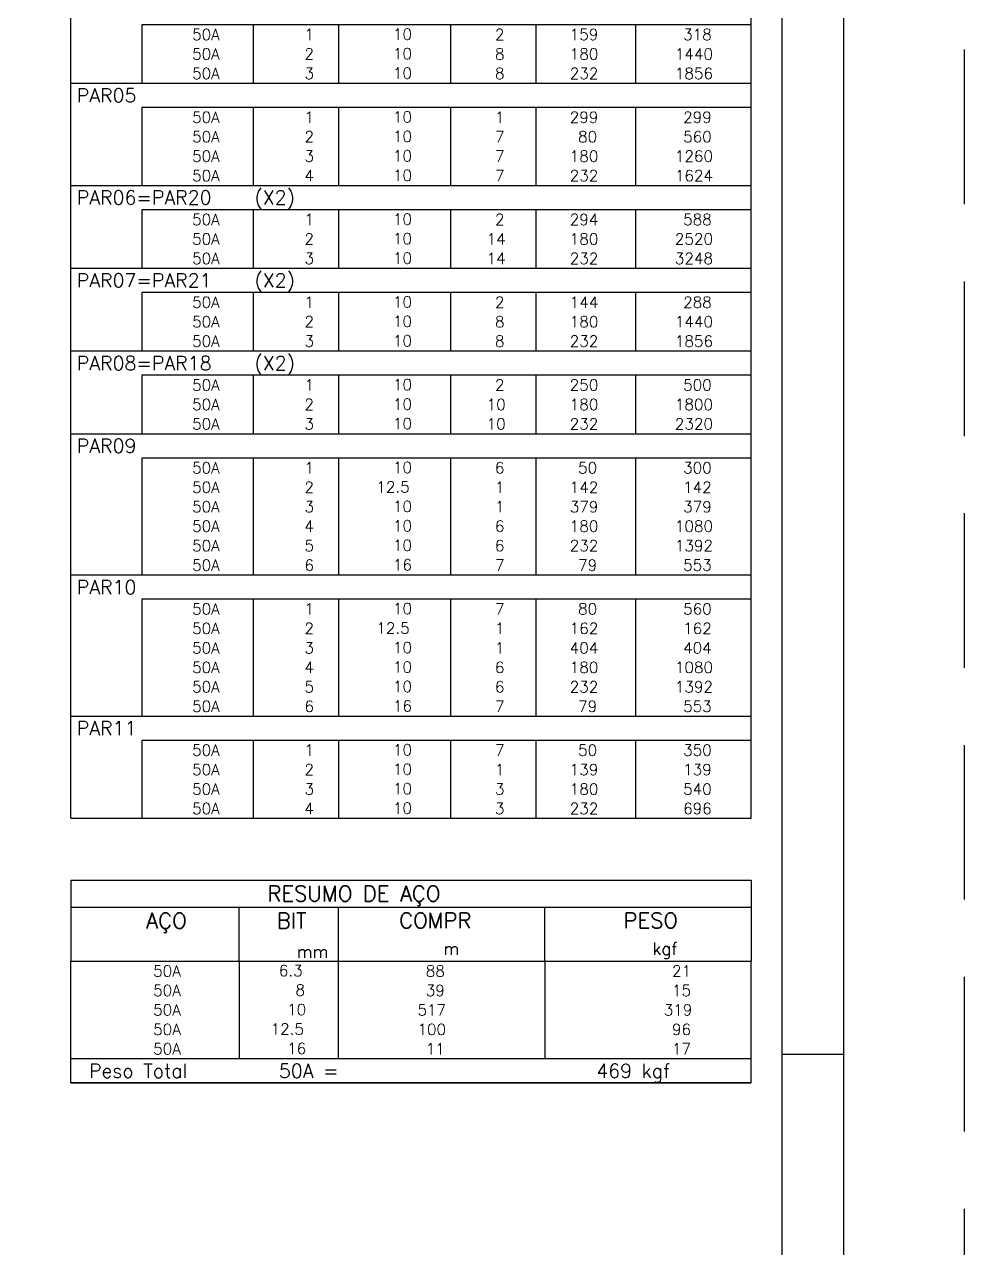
# Model space of a CAD drawing. Extents: x -1.9 to 86, y -1.6 to 60.9.
# Drawn here: x 70.85 to 86.05, y 26.55 to 46.35 of the extents above; entities that cross this region are included whole.
import ezdxf

# ---------------------------------------------------------------- set-up
doc = ezdxf.new("R2010")
doc.units = 0
doc.header["$MEASUREMENT"] = 0
doc.linetypes.add('HIDDEN', pattern=[0.375, 0.25, -0.125])
doc.layers.get('0').update_dxf_attribs({"linetype": 'CONTINUOUS'})
doc.layers.get('Defpoints').update_dxf_attribs({"linetype": 'CONTINUOUS'})
doc.layers.add('ARQ_FOLHA', color=7, linetype='CONTINUOUS')
doc.layers.add('PENA_02', color=2, linetype='CONTINUOUS')
doc.styles.get("Standard").update_dxf_attribs({"font": 'ROMANS.SHX'})

# ---------------------------------------------------------------- blocks, each defined once
blk = doc.blocks.new('FOLHA A1 - 841 X 594')
at = {"layer": 'ARQ_FOLHA', "color": 1}
blk.add_line((-10, 297), (0, 297), dxfattribs=at)
for points in [[(-841, 0), (0, 0), (0, 594), (-841, 594)], [(-816, 10), (-10, 10), (-10, 584), (-816, 584)]]:
    blk.add_lwpolyline(points, close=True, dxfattribs=at)
at = {"layer": 'Defpoints', "color": 8, "linetype": 'HIDDEN', "ltscale": 100}
blk.add_lwpolyline([(-860.5, 609.5), (-860.5, -15.5), (19.5, -15.5), (19.5, 609.5)], close=True, dxfattribs=at)
blk = doc.blocks.new('*U24')
blk.add_blockref('FOLHA A1 - 841 X 594', (0, 0))

msp = doc.modelspace()

# ---------------------------------------------------------------- linework, layer by layer
at = {"layer": 'PENA_02', "linetype": 'Continuous'}
for p, q in [((71.6, 46.347508), (71.6, 46.741258)), ((82.6, 46.347508), (82.6, 46.741258)), ((71.6, 46.032508), (71.6, 46.347508)), ((82.6, 46.347508), (72.75, 46.347508)), ((72.75, 46.347508), (72.75, 46.032508)), ((74.55, 46.347508), (74.55, 46.032508)), ((75.93, 46.347508), (75.93, 46.032508)), ((77.74, 46.347508), (77.74, 46.032508)), ((79.12, 46.347508), (79.12, 46.032508)), ((80.73, 46.347508), (80.73, 46.032508)), ((82.6, 46.032508), (82.6, 46.347508)), ((71.6, 45.717508), (71.6, 46.032508)), ((72.75, 46.032508), (72.75, 45.717508)), ((74.55, 46.032508), (74.55, 45.717508)), ((75.93, 46.032508), (75.93, 45.717508)), ((77.74, 46.032508), (77.74, 45.717508)), ((79.12, 46.032508), (79.12, 45.717508)), ((80.73, 46.032508), (80.73, 45.717508)), ((82.6, 45.717508), (82.6, 46.032508)), ((71.6, 45.402508), (71.6, 45.717508)), ((72.75, 45.717508), (72.75, 45.402508)), ((74.55, 45.717508), (74.55, 45.402508)), ((75.93, 45.717508), (75.93, 45.402508)), ((77.74, 45.717508), (77.74, 45.402508)), ((79.12, 45.717508), (79.12, 45.402508)), ((80.73, 45.717508), (80.73, 45.402508)), ((82.6, 45.402508), (82.6, 45.717508)), ((71.6, 45.008758), (71.6, 45.402508)), ((71.6, 45.402508), (82.6, 45.402508)), ((82.6, 45.008758), (82.6, 45.402508)), ((71.6, 44.693758), (71.6, 45.008758)), ((82.6, 45.008758), (72.75, 45.008758)), ((72.75, 45.008758), (72.75, 44.693758)), ((74.55, 45.008758), (74.55, 44.693758)), ((75.93, 45.008758), (75.93, 44.693758)), ((77.74, 45.008758), (77.74, 44.693758)), ((79.12, 45.008758), (79.12, 44.693758)), ((80.73, 45.008758), (80.73, 44.693758)), ((82.6, 44.693758), (82.6, 45.008758)), ((71.6, 44.378758), (71.6, 44.693758)), ((72.75, 44.693758), (72.75, 44.378758)), ((74.55, 44.693758), (74.55, 44.378758)), ((75.93, 44.693758), (75.93, 44.378758)), ((77.74, 44.693758), (77.74, 44.378758)), ((79.12, 44.693758), (79.12, 44.378758)), ((80.73, 44.693758), (80.73, 44.378758)), ((82.6, 44.378758), (82.6, 44.693758)), ((71.6, 44.063758), (71.6, 44.378758)), ((72.75, 44.378758), (72.75, 44.063758)), ((74.55, 44.378758), (74.55, 44.063758)), ((75.93, 44.378758), (75.93, 44.063758)), ((77.74, 44.378758), (77.74, 44.063758)), ((79.12, 44.378758), (79.12, 44.063758)), ((80.73, 44.378758), (80.73, 44.063758)), ((82.6, 44.063758), (82.6, 44.378758)), ((71.6, 43.748758), (71.6, 44.063758)), ((72.75, 44.063758), (72.75, 43.748758)), ((74.55, 44.063758), (74.55, 43.748758)), ((75.93, 44.063758), (75.93, 43.748758)), ((77.74, 44.063758), (77.74, 43.748758)), ((79.12, 44.063758), (79.12, 43.748758)), ((80.73, 44.063758), (80.73, 43.748758)), ((82.6, 43.748758), (82.6, 44.063758)), ((71.6, 43.355008), (71.6, 43.748758)), ((71.6, 43.748758), (82.6, 43.748758)), ((82.6, 43.355008), (82.6, 43.748758)), ((71.6, 43.040008), (71.6, 43.355008)), ((82.6, 43.355008), (72.75, 43.355008)), ((72.75, 43.355008), (72.75, 43.040008)), ((74.55, 43.355008), (74.55, 43.040008)), ((75.93, 43.355008), (75.93, 43.040008)), ((77.74, 43.355008), (77.74, 43.040008)), ((79.12, 43.355008), (79.12, 43.040008)), ((80.73, 43.355008), (80.73, 43.040008)), ((82.6, 43.040008), (82.6, 43.355008)), ((71.6, 42.725009), (71.6, 43.040008)), ((72.75, 43.040008), (72.75, 42.725009)), ((74.55, 43.040008), (74.55, 42.725009)), ((75.93, 43.040008), (75.93, 42.725009)), ((77.74, 43.040008), (77.74, 42.725009)), ((79.12, 43.040008), (79.12, 42.725009)), ((80.73, 43.040008), (80.73, 42.725009)), ((82.6, 42.725009), (82.6, 43.040008)), ((71.6, 42.410009), (71.6, 42.725009)), ((72.75, 42.725009), (72.75, 42.410009)), ((74.55, 42.725009), (74.55, 42.410009)), ((75.93, 42.725009), (75.93, 42.410009)), ((77.74, 42.725009), (77.74, 42.410009)), ((79.12, 42.725009), (79.12, 42.410009)), ((80.73, 42.725009), (80.73, 42.410009)), ((82.6, 42.410009), (82.6, 42.725009)), ((71.6, 42.016259), (71.6, 42.410009)), ((71.6, 42.410009), (82.6, 42.410009)), ((82.6, 42.016259), (82.6, 42.410009)), ((71.6, 41.701259), (71.6, 42.016259)), ((82.6, 42.016259), (72.75, 42.016259)), ((72.75, 42.016259), (72.75, 41.701259)), ((74.55, 42.016259), (74.55, 41.701259)), ((75.93, 42.016259), (75.93, 41.701259)), ((77.74, 42.016259), (77.74, 41.701259)), ((79.12, 42.016259), (79.12, 41.701259)), ((80.73, 42.016259), (80.73, 41.701259)), ((82.6, 41.701259), (82.6, 42.016259)), ((71.6, 41.386259), (71.6, 41.701259)), ((72.75, 41.701259), (72.75, 41.386259)), ((74.55, 41.701259), (74.55, 41.386259)), ((75.93, 41.701259), (75.93, 41.386259)), ((77.74, 41.701259), (77.74, 41.386259)), ((79.12, 41.701259), (79.12, 41.386259)), ((80.73, 41.701259), (80.73, 41.386259)), ((82.6, 41.386259), (82.6, 41.701259)), ((71.6, 41.071259), (71.6, 41.386259)), ((72.75, 41.386259), (72.75, 41.071259)), ((74.55, 41.386259), (74.55, 41.071259)), ((75.93, 41.386259), (75.93, 41.071259)), ((77.74, 41.386259), (77.74, 41.071259)), ((79.12, 41.386259), (79.12, 41.071259)), ((80.73, 41.386259), (80.73, 41.071259)), ((82.6, 41.071259), (82.6, 41.386259)), ((71.6, 40.677509), (71.6, 41.071259)), ((71.6, 41.071259), (82.6, 41.071259)), ((82.6, 40.677509), (82.6, 41.071259)), ((71.6, 40.362509), (71.6, 40.677509)), ((82.6, 40.677509), (72.75, 40.677509)), ((72.75, 40.677509), (72.75, 40.362509)), ((74.55, 40.677509), (74.55, 40.362509)), ((75.93, 40.677509), (75.93, 40.362509)), ((77.74, 40.677509), (77.74, 40.362509)), ((79.12, 40.677509), (79.12, 40.362509)), ((80.73, 40.677509), (80.73, 40.362509)), ((82.6, 40.362509), (82.6, 40.677509)), ((71.6, 40.047509), (71.6, 40.362509)), ((72.75, 40.362509), (72.75, 40.047509)), ((74.55, 40.362509), (74.55, 40.047509)), ((75.93, 40.362509), (75.93, 40.047509)), ((77.74, 40.362509), (77.74, 40.047509)), ((79.12, 40.362509), (79.12, 40.047509)), ((80.73, 40.362509), (80.73, 40.047509)), ((82.6, 40.047509), (82.6, 40.362509)), ((71.6, 39.732509), (71.6, 40.047509)), ((72.75, 40.047509), (72.75, 39.732509)), ((74.55, 40.047509), (74.55, 39.732509)), ((75.93, 40.047509), (75.93, 39.732509)), ((77.74, 40.047509), (77.74, 39.732509)), ((79.12, 40.047509), (79.12, 39.732509)), ((80.73, 40.047509), (80.73, 39.732509)), ((82.6, 39.732509), (82.6, 40.047509)), ((71.6, 39.338759), (71.6, 39.732509)), ((71.6, 39.732509), (82.6, 39.732509)), ((82.6, 39.338759), (82.6, 39.732509)), ((71.6, 39.023759), (71.6, 39.338759)), ((82.6, 39.338759), (72.75, 39.338759)), ((72.75, 39.338759), (72.75, 39.023759)), ((74.55, 39.338759), (74.55, 39.023759)), ((75.93, 39.338759), (75.93, 39.023759)), ((77.74, 39.338759), (77.74, 39.023759)), ((79.12, 39.338759), (79.12, 39.023759)), ((80.73, 39.338759), (80.73, 39.023759)), ((82.6, 39.023759), (82.6, 39.338759)), ((71.6, 38.708759), (71.6, 39.023759)), ((72.75, 39.023759), (72.75, 38.708759)), ((74.55, 39.023759), (74.55, 38.708759)), ((75.93, 39.023759), (75.93, 38.708759)), ((77.74, 39.023759), (77.74, 38.708759)), ((79.12, 39.023759), (79.12, 38.708759)), ((80.73, 39.023759), (80.73, 38.708759)), ((82.6, 38.708759), (82.6, 39.023759)), ((71.6, 38.393759), (71.6, 38.708759)), ((72.75, 38.708759), (72.75, 38.393759)), ((74.55, 38.708759), (74.55, 38.393759)), ((75.93, 38.708759), (75.93, 38.393759)), ((77.74, 38.708759), (77.74, 38.393759)), ((79.12, 38.708759), (79.12, 38.393759)), ((80.73, 38.708759), (80.73, 38.393759)), ((82.6, 38.393759), (82.6, 38.708759)), ((71.6, 38.07876), (71.6, 38.393759)), ((72.75, 38.393759), (72.75, 38.07876)), ((74.55, 38.393759), (74.55, 38.07876)), ((75.93, 38.393759), (75.93, 38.07876)), ((77.74, 38.393759), (77.74, 38.07876)), ((79.12, 38.393759), (79.12, 38.07876)), ((80.73, 38.393759), (80.73, 38.07876)), ((82.6, 38.07876), (82.6, 38.393759)), ((71.6, 37.76376), (71.6, 38.07876)), ((72.75, 38.07876), (72.75, 37.76376)), ((74.55, 38.07876), (74.55, 37.76376)), ((75.93, 38.07876), (75.93, 37.76376)), ((77.74, 38.07876), (77.74, 37.76376)), ((79.12, 38.07876), (79.12, 37.76376)), ((80.73, 38.07876), (80.73, 37.76376)), ((82.6, 37.76376), (82.6, 38.07876)), ((71.6, 37.44876), (71.6, 37.76376)), ((72.75, 37.76376), (72.75, 37.44876)), ((74.55, 37.76376), (74.55, 37.44876)), ((75.93, 37.76376), (75.93, 37.44876)), ((77.74, 37.76376), (77.74, 37.44876)), ((79.12, 37.76376), (79.12, 37.44876)), ((80.73, 37.76376), (80.73, 37.44876)), ((82.6, 37.44876), (82.6, 37.76376)), ((71.6, 37.05501), (71.6, 37.44876)), ((71.6, 37.44876), (82.6, 37.44876)), ((82.6, 37.05501), (82.6, 37.44876)), ((71.6, 36.74001), (71.6, 37.05501)), ((82.6, 37.05501), (72.75, 37.05501)), ((72.75, 37.05501), (72.75, 36.74001)), ((74.55, 37.05501), (74.55, 36.74001)), ((75.93, 37.05501), (75.93, 36.74001)), ((77.74, 37.05501), (77.74, 36.74001)), ((79.12, 37.05501), (79.12, 36.74001)), ((80.73, 37.05501), (80.73, 36.74001)), ((82.6, 36.74001), (82.6, 37.05501)), ((71.6, 36.42501), (71.6, 36.74001)), ((72.75, 36.74001), (72.75, 36.42501)), ((74.55, 36.74001), (74.55, 36.42501)), ((75.93, 36.74001), (75.93, 36.42501)), ((77.74, 36.74001), (77.74, 36.42501)), ((79.12, 36.74001), (79.12, 36.42501)), ((80.73, 36.74001), (80.73, 36.42501)), ((82.6, 36.42501), (82.6, 36.74001)), ((71.6, 36.11001), (71.6, 36.42501)), ((72.75, 36.42501), (72.75, 36.11001)), ((74.55, 36.42501), (74.55, 36.11001)), ((75.93, 36.42501), (75.93, 36.11001)), ((77.74, 36.42501), (77.74, 36.11001)), ((79.12, 36.42501), (79.12, 36.11001)), ((80.73, 36.42501), (80.73, 36.11001)), ((82.6, 36.11001), (82.6, 36.42501)), ((71.6, 35.79501), (71.6, 36.11001)), ((72.75, 36.11001), (72.75, 35.79501)), ((74.55, 36.11001), (74.55, 35.79501)), ((75.93, 36.11001), (75.93, 35.79501)), ((77.74, 36.11001), (77.74, 35.79501)), ((79.12, 36.11001), (79.12, 35.79501)), ((80.73, 36.11001), (80.73, 35.79501)), ((82.6, 35.79501), (82.6, 36.11001)), ((71.6, 35.48001), (71.6, 35.79501)), ((72.75, 35.79501), (72.75, 35.48001)), ((74.55, 35.79501), (74.55, 35.48001)), ((75.93, 35.79501), (75.93, 35.48001)), ((77.74, 35.79501), (77.74, 35.48001)), ((79.12, 35.79501), (79.12, 35.48001)), ((80.73, 35.79501), (80.73, 35.48001)), ((82.6, 35.48001), (82.6, 35.79501)), ((71.6, 35.16501), (71.6, 35.48001)), ((72.75, 35.48001), (72.75, 35.16501)), ((74.55, 35.48001), (74.55, 35.16501)), ((75.93, 35.48001), (75.93, 35.16501)), ((77.74, 35.48001), (77.74, 35.16501)), ((79.12, 35.48001), (79.12, 35.16501)), ((80.73, 35.48001), (80.73, 35.16501)), ((82.6, 35.16501), (82.6, 35.48001)), ((71.6, 34.77126), (71.6, 35.16501)), ((71.6, 35.16501), (82.6, 35.16501)), ((82.6, 34.77126), (82.6, 35.16501)), ((71.6, 34.45626), (71.6, 34.77126)), ((82.6, 34.77126), (72.75, 34.77126)), ((72.75, 34.77126), (72.75, 34.45626)), ((74.55, 34.77126), (74.55, 34.45626)), ((75.93, 34.77126), (75.93, 34.45626)), ((77.74, 34.77126), (77.74, 34.45626)), ((79.12, 34.77126), (79.12, 34.45626)), ((80.73, 34.77126), (80.73, 34.45626)), ((82.6, 34.45626), (82.6, 34.77126)), ((71.6, 34.14126), (71.6, 34.45626)), ((72.75, 34.45626), (72.75, 34.14126)), ((74.55, 34.45626), (74.55, 34.14126)), ((75.93, 34.45626), (75.93, 34.14126)), ((77.74, 34.45626), (77.74, 34.14126)), ((79.12, 34.45626), (79.12, 34.14126)), ((80.73, 34.45626), (80.73, 34.14126)), ((82.6, 34.14126), (82.6, 34.45626)), ((71.6, 33.826261), (71.6, 34.14126)), ((72.75, 34.14126), (72.75, 33.826261)), ((74.55, 34.14126), (74.55, 33.826261)), ((75.93, 34.14126), (75.93, 33.826261)), ((77.74, 34.14126), (77.74, 33.826261)), ((79.12, 34.14126), (79.12, 33.826261)), ((80.73, 34.14126), (80.73, 33.826261)), ((82.6, 33.826261), (82.6, 34.14126)), ((71.6, 33.511261), (71.6, 33.826261)), ((72.75, 33.826261), (72.75, 33.511261)), ((74.55, 33.826261), (74.55, 33.511261)), ((75.93, 33.826261), (75.93, 33.511261)), ((77.74, 33.826261), (77.74, 33.511261)), ((79.12, 33.826261), (79.12, 33.511261)), ((80.73, 33.826261), (80.73, 33.511261)), ((82.6, 33.511261), (82.6, 33.826261)), ((71.6, 33.511261), (82.6, 33.511261)), ((71.6, 32.511261), (71.6, 31.198761)), ((71.6, 32.511261), (82.6, 32.511261)), ((82.6, 32.511261), (82.6, 31.198761)), ((71.6, 32.073761), (82.6, 32.073761)), ((74.32, 31.198761), (74.32, 32.073761)), ((75.93, 31.198761), (75.93, 32.073761)), ((79.265, 31.198761), (79.265, 32.073761)), ((71.6, 31.198761), (82.6, 31.198761)), ((71.6, 30.88376), (71.6, 31.198761)), ((74.32, 31.198761), (74.32, 30.883761)), ((75.93, 30.88376), (75.93, 31.198761)), ((79.265, 31.198761), (79.265, 30.88376)), ((82.6, 30.88376), (82.6, 31.198761)), ((71.6, 30.56876), (71.6, 30.88376)), ((74.32, 30.88376), (74.32, 30.56876)), ((75.93, 30.56876), (75.93, 30.88376)), ((79.265, 30.88376), (79.265, 30.56876)), ((82.6, 30.56876), (82.6, 30.88376)), ((71.6, 30.25376), (71.6, 30.56876)), ((74.32, 30.56876), (74.32, 30.25376)), ((75.93, 30.25376), (75.93, 30.56876)), ((79.265, 30.56876), (79.265, 30.25376)), ((82.6, 30.25376), (82.6, 30.56876)), ((71.6, 29.938759), (71.6, 30.25376)), ((74.32, 30.25376), (74.32, 29.93876)), ((75.93, 29.938759), (75.93, 30.25376)), ((79.265, 30.25376), (79.265, 29.938759)), ((82.6, 29.938759), (82.6, 30.25376)), ((71.6, 29.623759), (71.6, 29.938759)), ((74.32, 29.938759), (74.32, 29.623759)), ((75.93, 29.623759), (75.93, 29.938759)), ((79.265, 29.938759), (79.265, 29.623759)), ((82.6, 29.623759), (82.6, 29.938759)), ((71.6, 29.623759), (82.6, 29.623759)), ((71.6, 29.230009), (71.6, 29.623759)), ((71.6, 29.623759), (82.6, 29.623759)), ((82.6, 29.230009), (82.6, 29.623759)), ((82.6, 29.230009), (71.6, 29.230009)), ((71.6, 29.230009), (82.6, 29.230009))]:
    msp.add_line(p, q, dxfattribs=at)

# ---------------------------------------------------------------- block references
at = {"xscale": 0.09999999999999938, "yscale": 0.09999999999999938, "zscale": 0.09999999999999938}
msp.add_blockref('*U24', (84.1, -0.004999), dxfattribs=at)

# ---------------------------------------------------------------- texts
at = {"layer": 'PENA_02', "linetype": 'Continuous'}
for s, height, p in [('     50A', 0.18, (72.889661, 46.100008)), ('  1', 0.18, (75.13, 46.100008)), ('     10', 0.18, (76.136543, 46.105447)), ('    2', 0.18, (77.92, 46.100008)), ('    159', 0.18, (79.13, 46.100008)), ('    318', 0.18, (80.963622, 46.100008)), ('     50A', 0.18, (72.889661, 45.785008)), ('  2', 0.18, (75.13, 45.785008)), ('     10', 0.18, (76.136543, 45.790447)), ('    8', 0.18, (77.92, 45.785008)), ('    180', 0.18, (79.13, 45.785008)), ('   1440', 0.18, (80.963622, 45.785008)), ('     50A', 0.18, (72.889661, 45.470008)), ('  3', 0.18, (75.13, 45.470008)), ('     10', 0.18, (76.136543, 45.475447)), ('    8', 0.18, (77.92, 45.470008)), ('    232', 0.18, (79.13, 45.470008)), ('   1856', 0.18, (80.963622, 45.470008)), ('PAR05', 0.225, (71.695798, 45.093133)), ('     50A', 0.18, (72.889661, 44.761258)), ('  1', 0.18, (75.13, 44.761258)), ('     10', 0.18, (76.136543, 44.766697)), ('    1', 0.18, (77.92, 44.761258)), ('    299', 0.18, (79.13, 44.761258)), ('    299', 0.18, (80.963622, 44.761258)), ('     50A', 0.18, (72.889661, 44.446258)), ('  2', 0.18, (75.13, 44.446258)), ('     10', 0.18, (76.136543, 44.451698)), ('    7', 0.18, (77.92, 44.446258)), ('     80', 0.18, (79.13, 44.446258)), ('    560', 0.18, (80.963622, 44.446258)), ('     50A', 0.18, (72.889661, 44.131258)), ('  3', 0.18, (75.13, 44.131258)), ('     10', 0.18, (76.136543, 44.136698)), ('    7', 0.18, (77.92, 44.131258)), ('    180', 0.18, (79.13, 44.131258)), ('   1260', 0.18, (80.963622, 44.131258)), ('     50A', 0.18, (72.889661, 43.816258)), ('  4', 0.18, (75.13, 43.816258)), ('     10', 0.18, (76.136543, 43.821698)), ('    7', 0.18, (77.92, 43.816258)), ('    232', 0.18, (79.13, 43.816258)), ('   1624', 0.18, (80.963622, 43.816258)), ('PAR06=PAR20   (X2)', 0.225, (71.695798, 43.439383)), ('     50A', 0.18, (72.889661, 43.107508)), ('  1', 0.18, (75.13, 43.107508)), ('     10', 0.18, (76.136543, 43.112948)), ('    2', 0.18, (77.92, 43.107508)), ('    294', 0.18, (79.13, 43.107508)), ('    588', 0.18, (80.963622, 43.107508)), ('     50A', 0.18, (72.889661, 42.792508)), ('  2', 0.18, (75.13, 42.792508)), ('     10', 0.18, (76.136543, 42.797948)), ('   14', 0.18, (77.92, 42.792508)), ('    180', 0.18, (79.13, 42.792508)), ('   2520', 0.18, (80.963622, 42.792508)), ('     50A', 0.18, (72.889661, 42.477508)), ('  3', 0.18, (75.13, 42.477508)), ('     10', 0.18, (76.136543, 42.482948)), ('   14', 0.18, (77.92, 42.477508)), ('    232', 0.18, (79.13, 42.477508)), ('   3248', 0.18, (80.963622, 42.477508)), ('PAR07=PAR21   (X2)', 0.225, (71.695798, 42.100634)), ('     50A', 0.18, (72.889661, 41.768759)), ('  1', 0.18, (75.13, 41.768759)), ('     10', 0.18, (76.136543, 41.774198)), ('    2', 0.18, (77.92, 41.768759)), ('    144', 0.18, (79.13, 41.768759)), ('    288', 0.18, (80.963622, 41.768759)), ('     50A', 0.18, (72.889661, 41.453759)), ('  2', 0.18, (75.13, 41.453759)), ('     10', 0.18, (76.136543, 41.459198)), ('    8', 0.18, (77.92, 41.453759)), ('    180', 0.18, (79.13, 41.453759)), ('   1440', 0.18, (80.963622, 41.453759)), ('     50A', 0.18, (72.889661, 41.138759)), ('  3', 0.18, (75.13, 41.138759)), ('     10', 0.18, (76.136543, 41.144198)), ('    8', 0.18, (77.92, 41.138759)), ('    232', 0.18, (79.13, 41.138759)), ('   1856', 0.18, (80.963622, 41.138759)), ('PAR08=PAR18   (X2)', 0.225, (71.695798, 40.761884)), ('     50A', 0.18, (72.889661, 40.430009)), ('  1', 0.18, (75.13, 40.430009)), ('     10', 0.18, (76.136543, 40.435448)), ('    2', 0.18, (77.92, 40.430009)), ('    250', 0.18, (79.13, 40.430009)), ('    500', 0.18, (80.963622, 40.430009)), ('     50A', 0.18, (72.889661, 40.115009)), ('  2', 0.18, (75.13, 40.115009)), ('     10', 0.18, (76.136543, 40.120448)), ('   10', 0.18, (77.92, 40.115009)), ('    180', 0.18, (79.13, 40.115009)), ('   1800', 0.18, (80.963622, 40.115009)), ('     50A', 0.18, (72.889661, 39.800009)), ('  3', 0.18, (75.13, 39.800009)), ('     10', 0.18, (76.136543, 39.805449)), ('   10', 0.18, (77.92, 39.800009)), ('    232', 0.18, (79.13, 39.800009)), ('   2320', 0.18, (80.963622, 39.800009)), ('PAR09', 0.225, (71.695798, 39.423134)), ('     50A', 0.18, (72.889661, 39.091259)), ('  1', 0.18, (75.13, 39.091259)), ('     10', 0.18, (76.136543, 39.096699)), ('    6', 0.18, (77.92, 39.091259)), ('     50', 0.18, (79.13, 39.091259)), ('    300', 0.18, (80.963622, 39.091259)), ('     50A', 0.18, (72.889661, 38.776259)), ('  2', 0.18, (75.13, 38.776259)), ('   12.5', 0.18, (76.136543, 38.781699)), ('    1', 0.18, (77.92, 38.776259)), ('    142', 0.18, (79.13, 38.776259)), ('    142', 0.18, (80.963622, 38.776259)), ('     50A', 0.18, (72.889661, 38.461259)), ('  3', 0.18, (75.13, 38.461259)), ('     10', 0.18, (76.136543, 38.466699)), ('    1', 0.18, (77.92, 38.461259)), ('    379', 0.18, (79.13, 38.461259)), ('    379', 0.18, (80.963622, 38.461259)), ('     50A', 0.18, (72.889661, 38.146259)), ('  4', 0.18, (75.13, 38.146259)), ('     10', 0.18, (76.136543, 38.151699)), ('    6', 0.18, (77.92, 38.146259)), ('    180', 0.18, (79.13, 38.146259)), ('   1080', 0.18, (80.963622, 38.146259)), ('     50A', 0.18, (72.889661, 37.831259)), ('  5', 0.18, (75.13, 37.831259)), ('     10', 0.18, (76.136543, 37.836699)), ('    6', 0.18, (77.92, 37.831259)), ('    232', 0.18, (79.13, 37.831259)), ('   1392', 0.18, (80.963622, 37.831259)), ('     50A', 0.18, (72.889661, 37.51626)), ('  6', 0.18, (75.13, 37.51626)), ('     16', 0.18, (76.136543, 37.521699)), ('    7', 0.18, (77.92, 37.51626)), ('     79', 0.18, (79.13, 37.51626)), ('    553', 0.18, (80.963622, 37.51626)), ('PAR10', 0.225, (71.695798, 37.139385)), ('     50A', 0.18, (72.889661, 36.80751)), ('  1', 0.18, (75.13, 36.80751)), ('     10', 0.18, (76.136543, 36.812949)), ('    7', 0.18, (77.92, 36.80751)), ('     80', 0.18, (79.13, 36.80751)), ('    560', 0.18, (80.963622, 36.80751)), ('     50A', 0.18, (72.889661, 36.49251)), ('  2', 0.18, (75.13, 36.49251)), ('   12.5', 0.18, (76.136543, 36.497949)), ('    1', 0.18, (77.92, 36.49251)), ('    162', 0.18, (79.13, 36.49251)), ('    162', 0.18, (80.963622, 36.49251)), ('     50A', 0.18, (72.889661, 36.17751)), ('  3', 0.18, (75.13, 36.17751)), ('     10', 0.18, (76.136543, 36.182949)), ('    1', 0.18, (77.92, 36.17751)), ('    404', 0.18, (79.13, 36.17751)), ('    404', 0.18, (80.963622, 36.17751)), ('     50A', 0.18, (72.889661, 35.86251)), ('  4', 0.18, (75.13, 35.86251)), ('     10', 0.18, (76.136543, 35.867949)), ('    6', 0.18, (77.92, 35.86251)), ('    180', 0.18, (79.13, 35.86251)), ('   1080', 0.18, (80.963622, 35.86251)), ('     50A', 0.18, (72.889661, 35.54751)), ('  5', 0.18, (75.13, 35.54751)), ('     10', 0.18, (76.136543, 35.55295)), ('    6', 0.18, (77.92, 35.54751)), ('    232', 0.18, (79.13, 35.54751)), ('   1392', 0.18, (80.963622, 35.54751)), ('     50A', 0.18, (72.889661, 35.23251)), ('  6', 0.18, (75.13, 35.23251)), ('     16', 0.18, (76.136543, 35.23795)), ('    7', 0.18, (77.92, 35.23251)), ('     79', 0.18, (79.13, 35.23251)), ('    553', 0.18, (80.963622, 35.23251)), ('PAR11', 0.225, (71.695798, 34.855635)), ('     50A', 0.18, (72.889661, 34.52376)), ('  1', 0.18, (75.13, 34.52376)), ('     10', 0.18, (76.136543, 34.5292)), ('    7', 0.18, (77.92, 34.52376)), ('     50', 0.18, (79.13, 34.52376)), ('    350', 0.18, (80.963622, 34.52376)), ('     50A', 0.18, (72.889661, 34.20876)), ('  2', 0.18, (75.13, 34.20876)), ('     10', 0.18, (76.136543, 34.2142)), ('    1', 0.18, (77.92, 34.20876)), ('    139', 0.18, (79.13, 34.20876)), ('    139', 0.18, (80.963622, 34.20876)), ('     50A', 0.18, (72.889661, 33.89376)), ('  3', 0.18, (75.13, 33.89376)), ('     10', 0.18, (76.136543, 33.8992)), ('    3', 0.18, (77.92, 33.89376)), ('    180', 0.18, (79.13, 33.89376)), ('    540', 0.18, (80.963622, 33.89376)), ('     50A', 0.18, (72.889661, 33.57876)), ('  4', 0.18, (75.13, 33.57876)), ('     10', 0.18, (76.136543, 33.5842)), ('    3', 0.18, (77.92, 33.57876)), ('    232', 0.18, (79.13, 33.57876)), ('    696', 0.18, (80.963622, 33.57876)), ('RESUMO DE AÇO', 0.25, (74.780497, 32.167511)), ('AÇO', 0.25, (72.81958, 31.730011)), ('BIT', 0.25, (74.93, 31.730011)), ('COMPR', 0.25, (76.908841, 31.733612)), ('PESO', 0.25, (80.53784, 31.733612)), ('kgf', 0.2, (81.00063, 31.302511)), ('mm', 0.2, (75.250798, 31.255909)), ('m', 0.2, (77.622841, 31.302511)), ('     50A', 0.18, (72.259661, 30.951261)), ('    6.3', 0.18, (74.426542, 30.9567)), ('     88', 0.18, (76.667658, 30.951261)), ('      21', 0.18, (80.515265, 30.951261)), ('     50A', 0.18, (72.259661, 30.63626)), ('      8', 0.18, (74.426542, 30.6417)), ('     39', 0.18, (76.667658, 30.636261)), ('      15', 0.18, (80.515265, 30.636261)), ('     50A', 0.18, (72.259661, 30.32126)), ('     10', 0.18, (74.426542, 30.326699)), ('    517', 0.18, (76.667658, 30.32126)), ('     319', 0.18, (80.515265, 30.32126)), ('     50A', 0.18, (72.259661, 30.00626)), ('   12.5', 0.18, (74.426542, 30.011699)), ('    100', 0.18, (76.667658, 30.00626)), ('      96', 0.18, (80.515265, 30.00626)), ('     50A', 0.18, (72.259661, 29.691259)), ('     16', 0.18, (74.426542, 29.696699)), ('     11', 0.18, (76.667658, 29.69126)), ('      17', 0.18, (80.515265, 29.69126)), ('Peso Total        50A =', 0.225, (71.892829, 29.314384)), ('     469 kgf', 0.225, (79.257004, 29.314384))]:
    msp.add_text(s, height=height, dxfattribs=at).set_placement(p)

doc.saveas('drawing.dxf')
